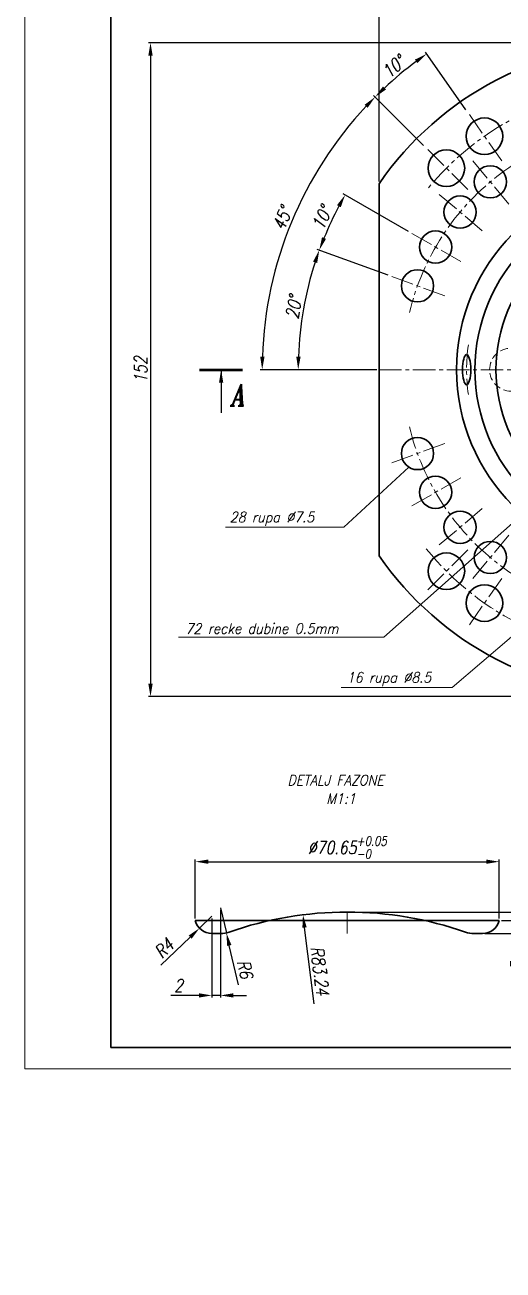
# Model space of a CAD drawing. Extents: x 407 to 892, y -26 to 445.
# Drawn here: x 406.7 to 517.8, y -25.7 to 263.8 of the extents above; entities that cross this region are included whole.
import ezdxf

# ---------------------------------------------------------------- set-up
doc = ezdxf.new("R2010")
doc.units = 0
doc.header["$LTSCALE"] = 7
doc.header["$MEASUREMENT"] = 0
doc.linetypes.add('CENTER2', pattern=[1.125, 0.75, -0.125, 0.125, -0.125])
doc.linetypes.add('HIDDEN', pattern=[0.375, 0.25, -0.125])
doc.layers.get('0').update_dxf_attribs({"linetype": 'CONTINUOUS', "lineweight": 15})
for name, color, linetype, lineweight in [('1', 1, 'CENTER2', 15), ('2', 2, 'HIDDEN', 15), ('3', 3, 'CONTINUOUS', 30), ('4', 5, 'CONTINUOUS', 50)]:
    doc.layers.add(name, color=color, linetype=linetype, lineweight=lineweight)
doc.styles.add('ITALIC', font='italic.shx', dxfattribs={"width": 0.9, "height": 3})
doc.styles.add('ITALICT', font='ITALICT.shx', dxfattribs={"width": 0.8, "height": 3})
doc.dimstyles.get("Standard").update_dxf_attribs({"dimtxt": 3, "dimasz": 3, "dimexe": 0.5, "dimexo": 0.5, "dimgap": 0.8, "dimtad": 1, "dimdsep": 46, "dimtxsty": 'ITALICT', "dimcen": 0.09, "dimazin": 2, "dimtfac": 1, "dimtmove": 0, "dimatfit": 3, "dimfxl": 1, "dimtolj": 1, "dimtzin": 0, "dimarcsym": 0})

# ---------------------------------------------------------------- blocks, each defined once
blk = doc.blocks.new('*D24')
at = {"color": 0, "lineweight": -2, "transparency": 16777216}
for p, q in [((550.99, 259.61), (435.38, 259.61)), ((435.88, 256.61), (435.88, 110.61)), ((550.99, 107.61), (435.38, 107.61))]:
    blk.add_line(p, q, dxfattribs=at)
at = {"color": 0, "transparency": 16777216}
for points in [[(435.38, 256.61), (436.38, 256.61), (435.88, 259.61)], [(435.38, 110.61), (436.38, 110.61), (435.88, 107.61)]]:
    blk.add_solid(points, dxfattribs=at)
at = {"color": 0, "transparency": 16777216, "insert": (433.58, 183.61), "char_height": 3, "attachment_point": 5, "rotation": 90, "style": 'ITALICT'}
blk.add_mtext('\\A1;152', dxfattribs=at)
blk = doc.blocks.new('*D25')
at = {"color": 0, "lineweight": -2, "transparency": 16777216}
for p, q in [((488.99, 227.35), (488.99, 268.85)), ((548.49, 268.35), (491.99, 268.35)), ((551.49, 260.11), (551.49, 268.85))]:
    blk.add_line(p, q, dxfattribs=at)
at = {"color": 0, "transparency": 16777216}
for points in [[(491.99, 268.85), (491.99, 267.85), (488.99, 268.35)], [(548.49, 268.85), (548.49, 267.85), (551.49, 268.35)]]:
    blk.add_solid(points, dxfattribs=at)
at = {"color": 0, "transparency": 16777216, "insert": (520.24, 270.65), "char_height": 3, "attachment_point": 5, "style": 'ITALICT'}
blk.add_mtext('\\A1;62.5', dxfattribs=at)
blk = doc.blocks.new('*D32')
at = {"color": 0, "lineweight": -2, "transparency": 16777216}
for p, q in [((495.85, 215.74), (480.68, 224.5)), ((491.12, 205.59), (474.65, 211.58))]:
    blk.add_line(p, q, dxfattribs=at)
blk.add_arc((551.49, 183.61), 81.27, 152.1152, 157.8848, dxfattribs=at)
at = {"color": 0, "transparency": 16777216}
for points in [[(479.22, 221.86), (480.1, 221.38), (481.11, 224.25)], [(476.67, 214.03), (475.73, 214.39), (475.12, 211.41)]]:
    blk.add_solid(points, dxfattribs=at)
at = {"color": 0, "transparency": 16777216, "insert": (475.75, 218.93), "char_height": 3, "attachment_point": 5, "rotation": 65, "style": 'ITALICT'}
blk.add_mtext('\\A1;10°', dxfattribs=at)
blk = doc.blocks.new('*D33')
at = {"color": 0, "lineweight": -2, "transparency": 16777216}
for p, q in [((491.12, 205.59), (474.64, 211.59)), ((488.49, 183.61), (469.7, 183.61))]:
    blk.add_line(p, q, dxfattribs=at)
blk.add_arc((551.49, 183.61), 81.29, 162.1147, 177.8853, dxfattribs=at)
at = {"color": 0, "transparency": 16777216}
for points in [[(473.66, 208.74), (474.61, 208.42), (475.11, 211.42)], [(470.76, 186.6), (469.76, 186.62), (470.2, 183.61)]]:
    blk.add_solid(points, dxfattribs=at)
at = {"color": 0, "transparency": 16777216, "insert": (469.17, 198.13), "char_height": 3, "attachment_point": 5, "rotation": 80, "style": 'ITALICT'}
blk.add_mtext('\\A1;20°', dxfattribs=at)
blk = doc.blocks.new('*D34')
at = {"color": 0, "lineweight": -2, "transparency": 16777216}
for p, q in [((499.34, 235.76), (487.74, 247.37)), ((488.49, 183.61), (461.33, 183.61))]:
    blk.add_line(p, q, dxfattribs=at)
blk.add_arc((551.49, 183.61), 89.66, 136.9171, 178.0829, dxfattribs=at)
at = {"color": 0, "transparency": 16777216}
for points in [[(485.65, 245.21), (486.36, 244.51), (488.09, 247.01)], [(462.38, 186.6), (461.38, 186.62), (461.83, 183.61)]]:
    blk.add_solid(points, dxfattribs=at)
at = {"color": 0, "transparency": 16777216, "insert": (466.53, 218.81), "char_height": 3, "attachment_point": 5, "rotation": 67.5, "style": 'ITALICT'}
blk.add_mtext('\\A1;45°', dxfattribs=at)
blk = doc.blocks.new('*D35')
at = {"color": 0, "lineweight": -2, "transparency": 16777216}
for p, q in [((509.19, 244.03), (499.78, 257.46)), ((499.34, 235.76), (487.74, 247.36))]:
    blk.add_line(p, q, dxfattribs=at)
blk.add_arc((551.49, 183.61), 89.66, 126.9173, 133.0827, dxfattribs=at)
at = {"color": 0, "transparency": 16777216}
for points in [[(497.34, 255.7), (497.93, 254.89), (500.07, 257.05)], [(490.6, 248.74), (489.9, 249.45), (488.09, 247.01)]]:
    blk.add_solid(points, dxfattribs=at)
at = {"color": 0, "transparency": 16777216, "insert": (492.38, 254.06), "char_height": 3, "attachment_point": 5, "rotation": 40, "style": 'ITALICT'}
blk.add_mtext('\\A1;10°', dxfattribs=at)
blk = doc.blocks.new('*D54')
at = {"color": 0, "lineweight": -2, "transparency": 16777216}
for p, q in [((446.29, 56.03), (446.29, 69.73)), ((516.94, 56.03), (516.94, 69.73)), ((449.29, 69.23), (513.94, 69.23))]:
    blk.add_line(p, q, dxfattribs=at)
at = {"color": 0, "transparency": 16777216}
for points in [[(449.29, 69.73), (449.29, 68.73), (446.29, 69.23)], [(513.94, 69.73), (513.94, 68.73), (516.94, 69.23)]]:
    blk.add_solid(points, dxfattribs=at)
at = {"color": 0, "transparency": 16777216, "insert": (481.61, 72.52), "char_height": 3, "attachment_point": 5, "style": 'ITALICT'}
blk.add_mtext('\\A1;%%c70.65{}{\\H0.71x;\\C3;\\S+0.05^ -0;}', dxfattribs=at)
blk = doc.blocks.new('*D55')
at = {"color": 0, "lineweight": -2, "transparency": 16777216}
for p, q in [((450.16, 56.53), (447.26, 53.77)), ((438.29, 45.21), (445.09, 51.7))]:
    blk.add_line(p, q, dxfattribs=at)
at = {"color": 0, "transparency": 16777216}
blk.add_solid([(444.75, 52.06), (445.44, 51.33), (447.26, 53.77)], dxfattribs=at)
at = {"color": 0, "transparency": 16777216, "insert": (439.02, 49.08), "char_height": 3, "attachment_point": 5, "rotation": 43.6317, "style": 'ITALICT'}
blk.add_mtext('\\A1;R4', dxfattribs=at)
blk = doc.blocks.new('*D56')
at = {"color": 0, "lineweight": -2, "transparency": 16777216}
for p, q in [((452.16, 58.53), (453.51, 52.68)), ((456.31, 40.6), (454.19, 49.76))]:
    blk.add_line(p, q, dxfattribs=at)
at = {"color": 0, "transparency": 16777216}
blk.add_solid([(454.68, 49.87), (453.7, 49.64), (453.51, 52.68)], dxfattribs=at)
at = {"color": 0, "transparency": 16777216, "insert": (457.83, 44.24), "char_height": 3, "attachment_point": 5, "rotation": 283.0325, "style": 'ITALICT'}
blk.add_mtext('\\A1;R6', dxfattribs=at)
blk = doc.blocks.new('*D57')
at = {"color": 0, "lineweight": -2, "transparency": 16777216}
blk.add_line((473.89, 36.19), (471.68, 53.91), dxfattribs=at)
at = {"color": 0, "transparency": 16777216}
blk.add_solid([(472.18, 53.97), (471.18, 53.85), (471.31, 56.89)], dxfattribs=at)
at = {"color": 0, "transparency": 16777216, "insert": (475.25, 43.84), "char_height": 3, "attachment_point": 5, "rotation": 277.1095, "style": 'ITALICT'}
blk.add_mtext('\\A1;R83.24', dxfattribs=at)
blk = doc.blocks.new('*D58')
at = {"color": 0, "lineweight": -2, "transparency": 16777216}
for p, q in [((532.46, 60.53), (532.46, 63.53)), ((482.11, 57.53), (532.96, 57.53)), ((532.46, 57.53), (532.46, 52.53)), ((513.56, 52.53), (532.96, 52.53)), ((532.46, 49.53), (532.46, 46.53))]:
    blk.add_line(p, q, dxfattribs=at)
at = {"color": 0, "transparency": 16777216}
for points in [[(531.96, 60.53), (532.96, 60.53), (532.46, 57.53)], [(531.96, 49.53), (532.96, 49.53), (532.46, 52.53)]]:
    blk.add_solid(points, dxfattribs=at)
at = {"color": 0, "transparency": 16777216, "insert": (530.16, 55.03), "char_height": 3, "attachment_point": 5, "rotation": 90, "style": 'ITALICT'}
blk.add_mtext('\\A1;5', dxfattribs=at)
blk = doc.blocks.new('*D59')
at = {"color": 0, "lineweight": -2, "transparency": 16777216}
for p, q in [((523.46, 58.53), (523.46, 61.53)), ((517.44, 55.53), (523.96, 55.53)), ((523.46, 55.53), (523.46, 52.53)), ((513.56, 52.53), (523.96, 52.53)), ((523.46, 49.53), (523.46, 43.1))]:
    blk.add_line(p, q, dxfattribs=at)
at = {"color": 0, "transparency": 16777216}
for points in [[(522.96, 58.53), (523.96, 58.53), (523.46, 55.53)], [(522.96, 49.53), (523.96, 49.53), (523.46, 52.53)]]:
    blk.add_solid(points, dxfattribs=at)
at = {"color": 0, "transparency": 16777216, "insert": (521.16, 44.81), "char_height": 3, "attachment_point": 5, "rotation": 90, "style": 'ITALICT'}
blk.add_mtext('\\A1;3', dxfattribs=at)
blk = doc.blocks.new('*D60')
at = {"color": 0, "lineweight": -2, "transparency": 16777216}
for p, q in [((452.16, 58.03), (452.16, 37.64)), ((450.16, 56.03), (450.16, 37.64)), ((447.16, 38.14), (440.62, 38.14)), ((452.16, 38.14), (450.16, 38.14)), ((455.16, 38.14), (458.16, 38.14))]:
    blk.add_line(p, q, dxfattribs=at)
at = {"color": 0, "transparency": 16777216}
for points in [[(447.16, 38.64), (447.16, 37.64), (450.16, 38.14)], [(455.16, 38.64), (455.16, 37.64), (452.16, 38.14)]]:
    blk.add_solid(points, dxfattribs=at)
at = {"color": 0, "transparency": 16777216, "insert": (442.39, 40.44), "char_height": 3, "attachment_point": 5, "style": 'ITALICT'}
blk.add_mtext('\\A1;2', dxfattribs=at)

msp = doc.modelspace()

# ---------------------------------------------------------------- linework, layer by layer
for p, q in [((406.69, 441.049), (406.69, 21.049)), ((495.89, 160.971), (480.844, 147.033)), ((490.111, 121.437), (532.069, 158.68)), ((480.844, 147.033), (453.274, 147.033)), ((442.413, 121.437), (490.111, 121.437)), ((519.798, 121.47), (505.959, 109.763)), ((505.959, 109.763), (480.184, 109.763)), ((406.69, 21.049), (703.69, 21.049))]:
    msp.add_line(p, q)
at = {"layer": '1'}
for p, q in [((517.506, 232.148), (509.476, 243.616)), ((509.594, 225.51), (499.695, 235.409)), ((519.19, 222.107), (510.513, 232.449)), ((512.997, 215.914), (502.655, 224.591)), ((507.973, 208.739), (496.281, 215.489)), ((504.271, 200.8), (491.585, 205.417)), ((488.991, 183.614), (613.991, 183.614)), ((504.271, 166.427), (491.585, 161.81)), ((507.973, 158.489), (496.281, 151.739)), ((512.997, 151.313), (502.655, 142.636)), ((519.19, 145.12), (510.513, 134.778)), ((509.594, 141.717), (499.695, 131.818)), ((517.506, 135.079), (509.476, 123.611)), ((481.612, 57.526), (481.612, 52.526))]:
    msp.add_line(p, q, dxfattribs=at)
for radius, start, end in [(66.25, 38.94329, 141.05671), (57, 12.67026, 166.53727), (42.14, 172.15104, 187.84896), (57, 193.46273, 347.32974), (66.25, 218.94329, 321.05671)]:
    msp.add_arc((551.491, 183.614), radius, start, end, dxfattribs=at)
at = {"layer": '2'}
msp.add_circle((519.691, 183.614), 5, dxfattribs=at)
at = {"layer": '3'}
for p, q in [((426.69, 436.049), (426.69, 26.049)), ((488.991, 226.854), (488.991, 140.373)), ((481.612, 55.526), (446.287, 55.526)), ((481.612, 55.526), (516.937, 55.526)), ((452.16, 52.526), (450.16, 52.526)), ((511.064, 52.526), (513.064, 52.526)), ((426.69, 26.049), (698.69, 26.049))]:
    msp.add_line(p, q, dxfattribs=at)
for centre, radius in [((513.491, 237.882), 4.25), ((504.645, 230.459), 4.25), ((514.852, 227.278), 3.75), ((551.491, 183.614), 44.5), ((551.491, 183.614), 44.5), ((507.826, 220.252), 3.75), ((551.491, 183.614), 40.215), ((551.491, 183.614), 35.325), ((502.127, 212.114), 3.75), ((497.928, 203.109), 3.75), ((497.928, 164.118), 3.75), ((502.127, 155.114), 3.75), ((507.826, 146.975), 3.75), ((514.852, 139.949), 3.75), ((504.645, 136.768), 4.25), ((513.491, 129.345), 4.25)]:
    msp.add_circle(centre, radius, dxfattribs=at)
for centre, radius, start, end in [((551.491, 183.614), 76, 34.67741, 145.32259), ((551.491, 183.614), 76, 214.67741, 325.32259), ((450.16, 56.526), 4, 194.47751, 270), ((481.612, -25.717), 83.242, 90, 109.27021), ((481.612, -25.717), 83.242, 70.72979, 90), ((513.064, 56.526), 4, 270, 345.52249), ((452.16, 58.526), 6, 270, 289.27021), ((511.064, 58.526), 6, 250.72979, 270)]:
    msp.add_arc(centre, radius, start, end, dxfattribs=at)
msp.add_ellipse((509.351, 183.614), major_axis=(0, 3.5), ratio=0.2776204, dxfattribs=at)
at = {"layer": '4'}
msp.add_line((447.291, 183.614), (457.291, 183.614), dxfattribs=at)

# ---------------------------------------------------------------- texts
for s, height, style, width, p in [('A', 5, 'ITALICT', 0.8, (454.747, 175.216)), ('28 rupa %%C7.5', 2.4, 'ITALIC', 0.9, (454.291, 148.134)), ('72 recke dubine 0.5mm', 2.4, 'ITALIC', 0.9, (444.005, 122.237)), ('16 rupa %%C8.5', 2.4, 'ITALIC', 0.9, (481.487, 110.864)), ('DETALJ FAZONE', 2.4, 'ITALIC', 0.9, (467.714, 86.98)), ('M1:1', 2.4, 'ITALIC', 0.9, (476.751, 82.685))]:
    msp.add_text(s, height=height, dxfattribs=dict(style=style, width=width)).set_placement(p)

# ---------------------------------------------------------------- dimensions: what is measured, and where the dimension line sits
for base, p1, p2, picture, middle in [((488.991, 268.354), (551.491, 259.614), (488.991, 226.854), '*D25', (520.241, 270.654)), ((450.16, 38.137), (452.16, 58.526), (450.16, 56.526), '*D60', (442.389, 40.437))]:
    dim = msp.add_linear_dim(base=base, p1=p1, p2=p2, dimstyle='Standard')
    dim.commit()
    dim.dimension.update_dxf_attribs({"geometry": picture, "text_midpoint": middle})
dim = msp.add_linear_dim(base=(435.88, 107.614), p1=(551.491, 259.614), p2=(551.491, 107.614), angle=270, dimstyle='Standard')
dim.commit()
dim.dimension.update_dxf_attribs({"geometry": '*D24', "text_midpoint": (435.88, 183.614), "dimtype": 161})
for base, line1, line2, picture, middle in [((495.883, 253.941), ((517.506, 232.148), (509.476, 243.616)), ((509.594, 225.51), (499.695, 235.409)), '*D35', (492.383, 254.055)), ((473.841, 228.445), ((509.594, 225.51), (499.695, 235.409)), ((488.991, 183.614), (613.991, 183.614)), '*D34', (466.529, 218.806)), ((478.867, 220.087), ((507.973, 208.739), (496.281, 215.489)), ((504.271, 200.8), (491.585, 205.417)), '*D32', (475.752, 218.931)), ((472.395, 202.359), ((488.991, 183.614), (613.991, 183.614)), ((504.271, 200.8), (491.585, 205.417)), '*D33', (469.174, 198.128))]:
    dim = msp.add_angular_dim_2l(base=base, line1=line1, line2=line2, dimstyle='Standard')
    dim.commit()
    dim.dimension.update_dxf_attribs({"geometry": picture, "text_midpoint": middle})
dim = msp.add_linear_dim(base=(516.937, 69.233), p1=(446.287, 55.526), p2=(516.937, 55.526), text='%%c<>{}{\\H0.71x;\\C3;\\S+0.05^ -0;}', dimstyle='Standard', override={"dimtp": 0.05, "dimtm": 0})
dim.commit()
dim.dimension.update_dxf_attribs({"geometry": '*D54', "text_midpoint": (481.612, 72.518)})
dim = msp.add_linear_dim(base=(532.464, 52.526), p1=(481.612, 57.526), p2=(513.064, 52.526), angle=90, dimstyle='Standard', override={"dimtmove": 0})
dim.commit()
dim.dimension.update_dxf_attribs({"geometry": '*D58', "text_midpoint": (532.464, 55.026), "dimtype": 160})
dim = msp.add_linear_dim(base=(523.464, 52.526), p1=(516.937, 55.526), p2=(513.064, 52.526), angle=90, dimstyle='Standard', override={"dimtmove": 0})
dim.commit()
dim.dimension.update_dxf_attribs({"geometry": '*D59', "text_midpoint": (521.164, 44.811)})
for center, mpoint, picture, middle in [((452.16, 58.526), (453.513, 52.68), '*D56', (457.828, 44.236)), ((450.16, 56.526), (447.265, 53.766), '*D55', (439.019, 49.082))]:
    dim = msp.add_radius_dim(center=center, mpoint=mpoint, dimstyle='Standard')
    dim.commit()
    dim.dimension.update_dxf_attribs({"geometry": picture, "text_midpoint": middle})
dim = msp.add_radius_dim(center=(481.612, -25.717), mpoint=(471.309, 56.886), dimstyle='Standard')
dim.commit()
dim.dimension.update_dxf_attribs({"geometry": '*D57', "text_midpoint": (472.971, 43.56), "dimtype": 164})

# ---------------------------------------------------------------- leaders
msp.add_leader([(452.291, 183.614), (452.291, 173.614)], dimstyle='Standard', override={"dimgap": 0.8, "dimtad": 0})

doc.saveas('drawing.dxf')
